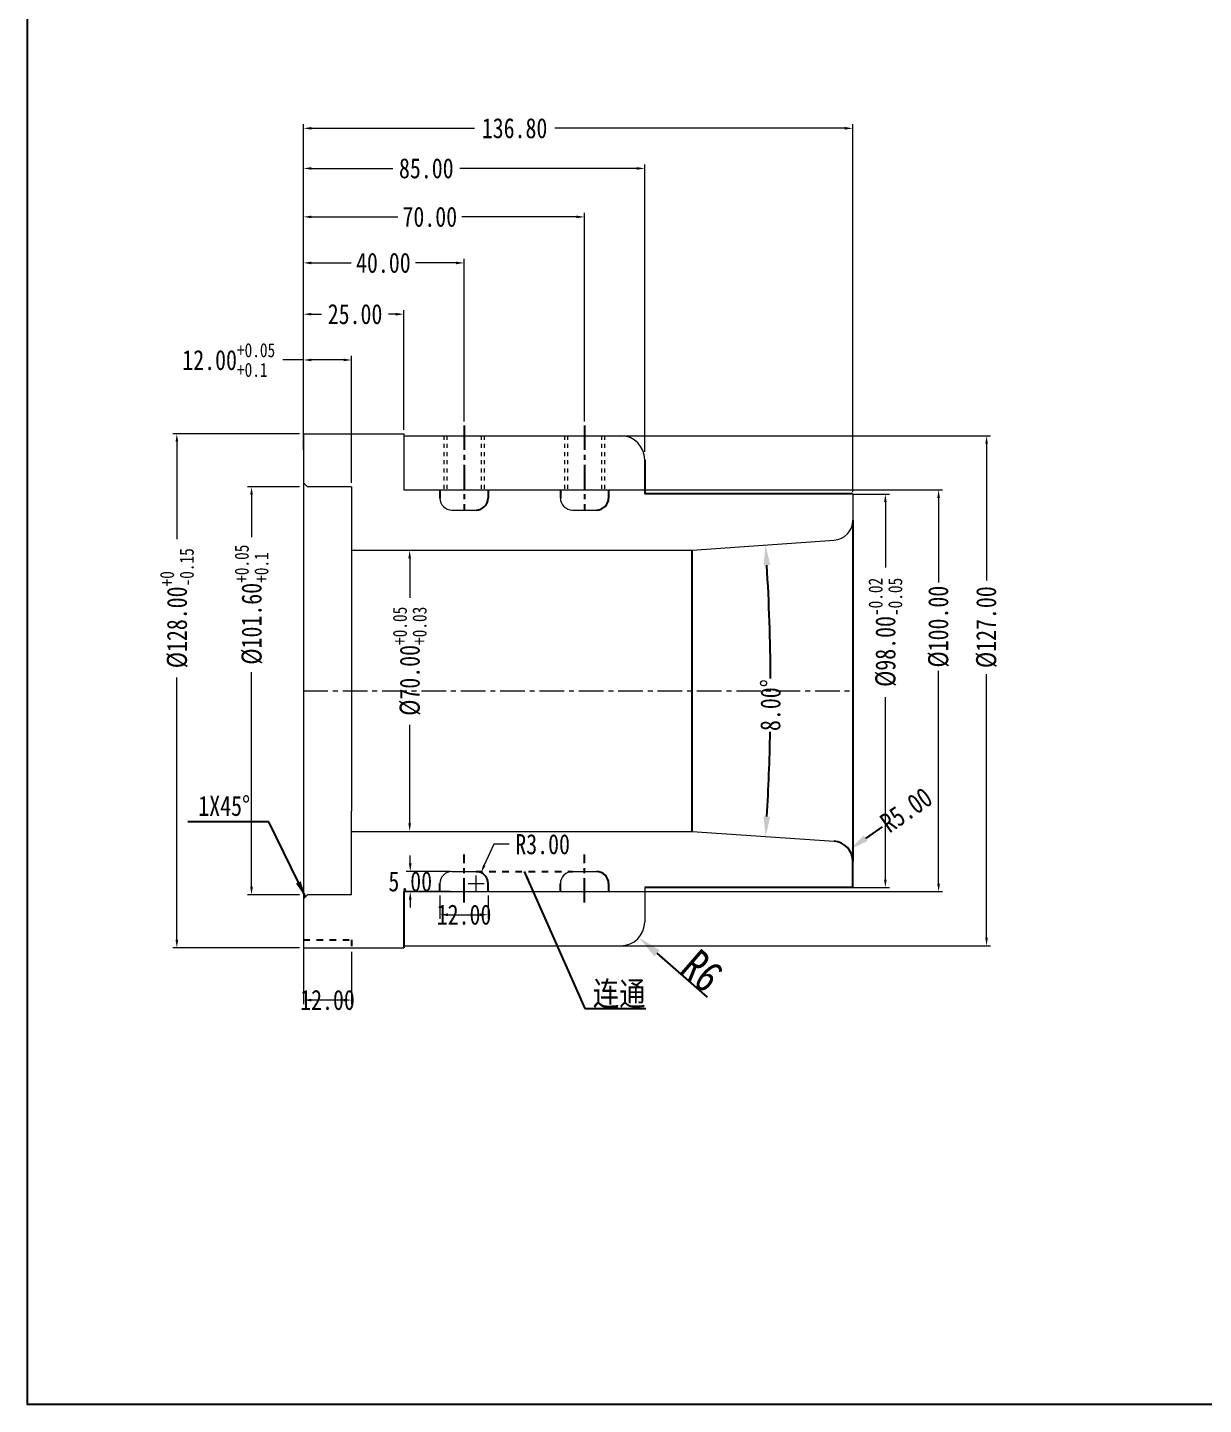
# Model space of a CAD drawing. Header units: millimetres. Extents: x 1572 to 4063, y -10865 to -3081.
# Drawn here: x 2482.5 to 2775.3, y -5493.4 to -5150.6 of the extents above; entities that cross this region are included whole.
import ezdxf

# ---------------------------------------------------------------- set-up
doc = ezdxf.new("R2010")
doc.units = ezdxf.units.MM
doc.header["$LTSCALE"] = 16.335
doc.header["$PDMODE"] = 3
doc.header["$PDSIZE"] = 0.3125
doc.linetypes.add('CENTER', pattern=[0.6, 0.375, -0.075, 0.075, -0.075])
doc.linetypes.add('HIDDEN', pattern=[0.2, 0.1, -0.1])
doc.layers.get('0').update_dxf_attribs({"linetype": 'CONTINUOUS'})
doc.layers.get('Defpoints').update_dxf_attribs({"linetype": 'CONTINUOUS'})
doc.layers.add('DEFAULT_2', color=8, linetype='HIDDEN')
doc.layers.add('dim', color=82, linetype='CONTINUOUS', lineweight=9)
doc.layers.add('screw', color=33, linetype='CONTINUOUS', lineweight=13)
doc.styles.get("Standard").update_dxf_attribs({"font": 'txt', "width": 0.8})
doc.dimstyles.new('ISO-25', dxfattribs={"dimtxt": 8, "dimasz": 6, "dimexe": 0, "dimexo": 0, "dimgap": 0, "dimtad": 1, "dimdsep": 46, "dimtxsty": 'Standard', "dimcen": 0, "dimclrd": 4, "dimclre": 4, "dimclrt": 6, "dimazin": 0, "dimtfac": 1, "dimtofl": 0, "dimtmove": 0, "dimatfit": 3, "dimfxl": 0, "dimarcsym": 0})
doc.dimstyles.get("Standard").update_dxf_attribs({"dimtxt": 0.15625, "dimasz": 0.1875, "dimexe": 0.125, "dimexo": 0.0625, "dimtad": 0, "dimtih": 1, "dimtoh": 1, "dimdsep": 46, "dimtxsty": 'Standard', "dimcen": 0.09, "dimadec": 0, "dimazin": 0, "dimtp": 0.01, "dimtm": 0.01, "dimtfac": 1, "dimtofl": 0, "dimtmove": 0, "dimatfit": 3, "dimfxl": 0, "dimtolj": 1, "dimarcsym": 0})
doc.dimstyles.new('STANDARD$0', dxfattribs={"dimscale": 2, "dimtxt": 3, "dimasz": 3, "dimexe": 1.25, "dimexo": 0.625, "dimgap": 0.5, "dimtad": 0, "dimdsep": 46, "dimlunit": 6, "dimtxsty": 'Standard', "dimblk": 'CLOSEDBLANK', "dimcen": 0, "dimclrt": 2, "dimazin": 2, "dimtfac": 2, "dimtmove": 1, "dimatfit": 3, "dimfxl": 0, "dimtolj": 1, "dimtzin": 0, "dimarcsym": 0})

# ---------------------------------------------------------------- blocks, each defined once
blk = doc.blocks.new('*D609')
at = {"color": 1, "lineweight": 0, "transparency": 16777216}
for p, q in [((2551.21, -5375.71), (2551.21, -5393.72)), ((2563.21, -5380.71), (2563.21, -5393.72))]:
    blk.add_line(p, q, dxfattribs=at)
at = {"color": 0, "lineweight": 0, "transparency": 16777216}
blk.add_line((2561.21, -5392.72), (2553.21, -5392.72), dxfattribs=at)
at = {"color": 0, "transparency": 16777216}
for points in [[(2553.21, -5392.39), (2553.21, -5393.06), (2551.21, -5392.72)], [(2561.21, -5392.39), (2561.21, -5393.06), (2563.21, -5392.72)]]:
    blk.add_solid(points, dxfattribs=at)
at = {"layer": 'Defpoints', "color": 0, "transparency": 16777216}
for p in [(2551.21, -5374.71), (2563.21, -5379.71), (2551.21, -5392.72)]:
    blk.add_point(p, dxfattribs=at)
at = {"color": 0, "lineweight": 0, "transparency": 16777216, "insert": (2557.21, -5392.72), "char_height": 5, "attachment_point": 5}
blk.add_mtext('\\A1;12.00', dxfattribs=at)
blk = doc.blocks.new('*D570')
at = {"color": 1, "lineweight": 0, "transparency": 16777216}
for p, q in [((2550.21, -5264.91), (2537.29, -5264.91)), ((2550.21, -5366.51), (2537.29, -5366.51))]:
    blk.add_line(p, q, dxfattribs=at)
at = {"color": 0, "lineweight": 0, "transparency": 16777216}
for p, q in [((2538.29, -5266.91), (2538.29, -5277.46)), ((2538.29, -5364.51), (2538.29, -5311.06))]:
    blk.add_line(p, q, dxfattribs=at)
at = {"color": 0, "transparency": 16777216}
for points in [[(2537.96, -5266.91), (2538.62, -5266.91), (2538.29, -5264.91)], [(2537.96, -5364.51), (2538.62, -5364.51), (2538.29, -5366.51)]]:
    blk.add_solid(points, dxfattribs=at)
at = {"layer": 'Defpoints', "color": 0, "transparency": 16777216}
for p in [(2551.21, -5264.91), (2538.29, -5366.51), (2551.21, -5366.51)]:
    blk.add_point(p, dxfattribs=at)
at = {"color": 0, "lineweight": 0, "transparency": 16777216, "insert": (2538.29, -5294.26), "char_height": 5, "attachment_point": 5, "rotation": 90}
blk.add_mtext('\\A1;%%C101.60{\\H0.7x;\\S+0.05^ +0.1;}', dxfattribs=at)
blk = doc.blocks.new('*D571')
at = {"color": 0, "lineweight": 0, "transparency": 16777216}
for p, q in [((2551.21, -5233.34), (2546.09, -5233.34)), ((2561.21, -5233.34), (2553.21, -5233.34))]:
    blk.add_line(p, q, dxfattribs=at)
at = {"color": 1, "lineweight": 0, "transparency": 16777216}
for p, q in [((2551.21, -5255.71), (2551.21, -5232.34)), ((2563.21, -5263.91), (2563.21, -5232.34))]:
    blk.add_line(p, q, dxfattribs=at)
at = {"color": 0, "transparency": 16777216}
for points in [[(2553.21, -5233), (2553.21, -5233.67), (2551.21, -5233.34)], [(2561.21, -5233), (2561.21, -5233.67), (2563.21, -5233.34)]]:
    blk.add_solid(points, dxfattribs=at)
at = {"layer": 'Defpoints', "color": 0, "transparency": 16777216}
for p in [(2563.21, -5233.34), (2551.21, -5256.71), (2563.21, -5264.91)]:
    blk.add_point(p, dxfattribs=at)
at = {"color": 0, "lineweight": 0, "transparency": 16777216, "insert": (2532.62, -5233.34), "char_height": 5, "attachment_point": 5}
blk.add_mtext('\\A1;12.00{\\H0.7x;\\S+0.05^ +0.1;}', dxfattribs=at)
blk = doc.blocks.new('*D572')
at = {"color": 1, "lineweight": 0, "transparency": 16777216}
for p, q in [((2551.21, -5255.71), (2551.21, -5196.71)), ((2621.21, -5248.63), (2621.21, -5196.71))]:
    blk.add_line(p, q, dxfattribs=at)
at = {"color": 0, "lineweight": 0, "transparency": 16777216}
for p, q in [((2553.21, -5197.71), (2574.68, -5197.71)), ((2619.21, -5197.71), (2590.68, -5197.71))]:
    blk.add_line(p, q, dxfattribs=at)
at = {"color": 0, "transparency": 16777216}
for points in [[(2553.21, -5197.38), (2553.21, -5198.04), (2551.21, -5197.71)], [(2619.21, -5197.38), (2619.21, -5198.04), (2621.21, -5197.71)]]:
    blk.add_solid(points, dxfattribs=at)
at = {"layer": 'Defpoints', "color": 0, "transparency": 16777216}
for p in [(2621.21, -5197.71), (2621.21, -5249.63), (2551.21, -5256.71)]:
    blk.add_point(p, dxfattribs=at)
at = {"color": 0, "lineweight": 0, "transparency": 16777216, "insert": (2582.68, -5197.71), "char_height": 5, "attachment_point": 5}
blk.add_mtext('\\A1;70.00', dxfattribs=at)
blk = doc.blocks.new('*D573')
at = {"color": 1, "lineweight": 0, "transparency": 16777216}
for p, q in [((2550.21, -5251.71), (2518.7, -5251.71)), ((2550.21, -5379.71), (2518.7, -5379.71))]:
    blk.add_line(p, q, dxfattribs=at)
at = {"color": 0, "lineweight": 0, "transparency": 16777216}
for p, q in [((2519.7, -5253.71), (2519.7, -5277.92)), ((2519.7, -5377.71), (2519.7, -5312.39))]:
    blk.add_line(p, q, dxfattribs=at)
at = {"color": 0, "transparency": 16777216}
for points in [[(2519.37, -5253.71), (2520.03, -5253.71), (2519.7, -5251.71)], [(2519.37, -5377.71), (2520.03, -5377.71), (2519.7, -5379.71)]]:
    blk.add_solid(points, dxfattribs=at)
at = {"layer": 'Defpoints', "color": 0, "transparency": 16777216}
for p in [(2551.21, -5251.71), (2519.7, -5379.71), (2551.21, -5379.71)]:
    blk.add_point(p, dxfattribs=at)
at = {"color": 0, "lineweight": 0, "transparency": 16777216, "insert": (2519.7, -5295.15), "char_height": 5, "attachment_point": 5, "rotation": 90}
blk.add_mtext('\\A1;%%C128.00{\\H0.7x;\\S+0^ -0.15;}', dxfattribs=at)
blk = doc.blocks.new('*D574')
at = {"color": 1, "lineweight": 0, "transparency": 16777216}
for p, q in [((2564.21, -5280.71), (2578.67, -5280.71)), ((2564.21, -5350.71), (2578.67, -5350.71))]:
    blk.add_line(p, q, dxfattribs=at)
at = {"color": 0, "lineweight": 0, "transparency": 16777216}
for p, q in [((2577.67, -5282.71), (2577.67, -5292.56)), ((2577.67, -5348.71), (2577.67, -5324.16))]:
    blk.add_line(p, q, dxfattribs=at)
at = {"color": 0, "transparency": 16777216}
for points in [[(2577.34, -5282.71), (2578, -5282.71), (2577.67, -5280.71)], [(2577.34, -5348.71), (2578, -5348.71), (2577.67, -5350.71)]]:
    blk.add_solid(points, dxfattribs=at)
at = {"layer": 'Defpoints', "color": 0, "transparency": 16777216}
for p in [(2563.21, -5280.71), (2563.21, -5350.71), (2577.67, -5350.71)]:
    blk.add_point(p, dxfattribs=at)
at = {"color": 0, "lineweight": 0, "transparency": 16777216, "insert": (2577.67, -5308.36), "char_height": 5, "attachment_point": 5, "rotation": 90}
blk.add_mtext('\\A1;%%C70.00{\\H0.7x;\\S+0.05^ +0.03;}', dxfattribs=at)
blk = doc.blocks.new('*D575')
at = {"color": 1, "lineweight": 0, "transparency": 16777216}
for p, q in [((2585.21, -5366.71), (2585.21, -5372.48)), ((2597.21, -5366.71), (2597.21, -5372.48))]:
    blk.add_line(p, q, dxfattribs=at)
at = {"color": 0, "lineweight": 0, "transparency": 16777216}
blk.add_line((2587.21, -5371.48), (2595.21, -5371.48), dxfattribs=at)
at = {"color": 0, "transparency": 16777216}
for points in [[(2587.21, -5371.14), (2587.21, -5371.81), (2585.21, -5371.48)], [(2595.21, -5371.14), (2595.21, -5371.81), (2597.21, -5371.48)]]:
    blk.add_solid(points, dxfattribs=at)
at = {"layer": 'Defpoints', "color": 0, "transparency": 16777216}
for p in [(2585.21, -5365.71), (2597.21, -5365.71), (2597.21, -5371.48)]:
    blk.add_point(p, dxfattribs=at)
at = {"color": 0, "lineweight": 0, "transparency": 16777216, "insert": (2591.21, -5371.48), "char_height": 5, "attachment_point": 5}
blk.add_mtext('\\A1;12.00', dxfattribs=at)
blk = doc.blocks.new('*D576')
at = {"color": 0, "lineweight": 0, "transparency": 16777216}
for p, q in [((2598.61, -5353.94), (2596.26, -5359.15)), ((2602.45, -5353.94), (2598.61, -5353.94))]:
    blk.add_line(p, q, dxfattribs=at)
at = {"color": 1, "lineweight": 0, "transparency": 16777216}
for p, q in [((2594.21, -5365.71), (2594.21, -5361.71)), ((2592.21, -5363.71), (2596.21, -5363.71))]:
    blk.add_line(p, q, dxfattribs=at)
at = {"color": 0, "transparency": 16777216}
blk.add_solid([(2595.96, -5359.01), (2596.57, -5359.29), (2595.44, -5360.97)], dxfattribs=at)
at = {"layer": 'Defpoints', "color": 0, "transparency": 16777216}
for p in [(2595.44, -5360.97), (2594.21, -5363.71)]:
    blk.add_point(p, dxfattribs=at)
at = {"color": 0, "lineweight": 0, "transparency": 16777216, "insert": (2610.78, -5353.94), "char_height": 5, "attachment_point": 5}
blk.add_mtext('\\A1;R3.00', dxfattribs=at)
blk = doc.blocks.new('*D610')
at = {"color": 1, "lineweight": 0, "transparency": 16777216}
for p, q in [((2551.21, -5255.71), (2551.21, -5220.94)), ((2576.21, -5250.71), (2576.21, -5220.94))]:
    blk.add_line(p, q, dxfattribs=at)
at = {"color": 0, "lineweight": 0, "transparency": 16777216}
for p, q in [((2553.21, -5221.94), (2555.73, -5221.94)), ((2574.21, -5221.94), (2572.4, -5221.94))]:
    blk.add_line(p, q, dxfattribs=at)
at = {"color": 0, "transparency": 16777216}
for points in [[(2553.21, -5221.6), (2553.21, -5222.27), (2551.21, -5221.94)], [(2574.21, -5221.6), (2574.21, -5222.27), (2576.21, -5221.94)]]:
    blk.add_solid(points, dxfattribs=at)
at = {"layer": 'Defpoints', "color": 0, "transparency": 16777216}
for p in [(2551.21, -5221.94), (2576.21, -5251.71), (2551.21, -5256.71)]:
    blk.add_point(p, dxfattribs=at)
at = {"color": 0, "lineweight": 0, "transparency": 16777216, "insert": (2564.07, -5221.94), "char_height": 5, "attachment_point": 5}
blk.add_mtext('\\A1;25.00', dxfattribs=at)
blk = doc.blocks.new('*D611')
at = {"color": 1, "lineweight": 0, "transparency": 16777216}
for p, q in [((2551.21, -5240.02), (2551.21, -5208.17)), ((2591.21, -5248.63), (2591.21, -5208.17))]:
    blk.add_line(p, q, dxfattribs=at)
at = {"color": 0, "lineweight": 0, "transparency": 16777216}
for p, q in [((2553.21, -5209.17), (2563.12, -5209.17)), ((2589.21, -5209.17), (2579.12, -5209.17))]:
    blk.add_line(p, q, dxfattribs=at)
at = {"color": 0, "transparency": 16777216}
for points in [[(2553.21, -5208.84), (2553.21, -5209.51), (2551.21, -5209.17)], [(2589.21, -5208.84), (2589.21, -5209.51), (2591.21, -5209.17)]]:
    blk.add_solid(points, dxfattribs=at)
at = {"layer": 'Defpoints', "color": 0, "transparency": 16777216}
for p in [(2551.21, -5209.17), (2551.21, -5241.02), (2591.21, -5249.63)]:
    blk.add_point(p, dxfattribs=at)
at = {"color": 0, "lineweight": 0, "transparency": 16777216, "insert": (2571.12, -5209.17), "char_height": 5, "attachment_point": 5}
blk.add_mtext('\\A1;40.00', dxfattribs=at)
blk = doc.blocks.new('*D577')
at = {"color": 1, "lineweight": 0, "transparency": 16777216}
for p, q in [((2627.21, -5252.21), (2722.32, -5252.21)), ((2627.21, -5379.21), (2722.32, -5379.21))]:
    blk.add_line(p, q, dxfattribs=at)
at = {"color": 0, "lineweight": 0, "transparency": 16777216}
for p, q in [((2721.32, -5254.21), (2721.32, -5288.21)), ((2721.32, -5377.21), (2721.32, -5311.54))]:
    blk.add_line(p, q, dxfattribs=at)
at = {"color": 0, "transparency": 16777216}
for points in [[(2720.99, -5254.21), (2721.65, -5254.21), (2721.32, -5252.21)], [(2720.99, -5377.21), (2721.65, -5377.21), (2721.32, -5379.21)]]:
    blk.add_solid(points, dxfattribs=at)
at = {"layer": 'Defpoints', "color": 0, "transparency": 16777216}
for p in [(2626.21, -5252.21), (2626.21, -5379.21), (2721.32, -5379.21)]:
    blk.add_point(p, dxfattribs=at)
at = {"color": 0, "lineweight": 0, "transparency": 16777216, "insert": (2721.32, -5299.87), "char_height": 5, "attachment_point": 5, "rotation": 90}
blk.add_mtext('\\A1;%%c127.00', dxfattribs=at)
blk = doc.blocks.new('*D578')
at = {"color": 0, "lineweight": 0, "transparency": 16777216}
for p, q in [((2577.81, -5358.71), (2577.81, -5356.71)), ((2577.81, -5367.71), (2577.81, -5369.71))]:
    blk.add_line(p, q, dxfattribs=at)
at = {"color": 1, "lineweight": 0, "transparency": 16777216}
for p, q in [((2587.78, -5360.71), (2576.81, -5360.71)), ((2587.78, -5365.71), (2576.81, -5365.71))]:
    blk.add_line(p, q, dxfattribs=at)
at = {"color": 0, "transparency": 16777216}
for points in [[(2577.48, -5358.71), (2578.14, -5358.71), (2577.81, -5360.71)], [(2577.48, -5367.71), (2578.14, -5367.71), (2577.81, -5365.71)]]:
    blk.add_solid(points, dxfattribs=at)
at = {"layer": 'Defpoints', "color": 0, "transparency": 16777216}
for p in [(2588.78, -5360.71), (2577.81, -5365.71), (2588.78, -5365.71)]:
    blk.add_point(p, dxfattribs=at)
at = {"color": 0, "lineweight": 0, "transparency": 16777216, "insert": (2577.81, -5363.21), "char_height": 5, "attachment_point": 5}
blk.add_mtext('\\A1;5.00', dxfattribs=at)
blk = doc.blocks.new('*D579')
at = {"color": 1, "lineweight": 0, "transparency": 16777216}
for p, q in [((2688.12, -5266.71), (2697.12, -5266.71)), ((2673.34, -5364.71), (2697.12, -5364.71))]:
    blk.add_line(p, q, dxfattribs=at)
at = {"color": 0, "lineweight": 0, "transparency": 16777216}
for p, q in [((2696.12, -5268.71), (2696.12, -5285.03)), ((2696.12, -5362.71), (2696.12, -5317.3))]:
    blk.add_line(p, q, dxfattribs=at)
at = {"color": 0, "transparency": 16777216}
for points in [[(2695.79, -5268.71), (2696.45, -5268.71), (2696.12, -5266.71)], [(2695.79, -5362.71), (2696.45, -5362.71), (2696.12, -5364.71)]]:
    blk.add_solid(points, dxfattribs=at)
at = {"layer": 'Defpoints', "color": 0, "transparency": 16777216}
for p in [(2687.12, -5266.71), (2672.34, -5364.71), (2696.12, -5364.71)]:
    blk.add_point(p, dxfattribs=at)
at = {"color": 0, "lineweight": 0, "transparency": 16777216, "insert": (2696.12, -5301.16), "char_height": 5, "attachment_point": 5, "rotation": 90}
blk.add_mtext('\\A1;%%C98.00{\\H0.7x;\\S-0.02^ -0.05;}', dxfattribs=at)
blk = doc.blocks.new('*D580')
at = {"color": 1, "lineweight": 0, "transparency": 16777216}
for p, q in [((2551.21, -5255.71), (2551.21, -5174.65)), ((2688.01, -5266.21), (2688.01, -5174.65))]:
    blk.add_line(p, q, dxfattribs=at)
at = {"color": 0, "lineweight": 0, "transparency": 16777216}
for p, q in [((2553.21, -5175.65), (2593.79, -5175.65)), ((2686.01, -5175.65), (2613.79, -5175.65))]:
    blk.add_line(p, q, dxfattribs=at)
at = {"color": 0, "transparency": 16777216}
for points in [[(2553.21, -5175.32), (2553.21, -5175.98), (2551.21, -5175.65)], [(2686.01, -5175.32), (2686.01, -5175.98), (2688.01, -5175.65)]]:
    blk.add_solid(points, dxfattribs=at)
at = {"layer": 'Defpoints', "color": 0, "transparency": 16777216}
for p in [(2688.01, -5175.65), (2551.21, -5256.71), (2688.01, -5267.21)]:
    blk.add_point(p, dxfattribs=at)
at = {"color": 0, "lineweight": 0, "transparency": 16777216, "insert": (2603.79, -5175.65), "char_height": 5, "attachment_point": 5}
blk.add_mtext('\\A1;136.80', dxfattribs=at)
blk = doc.blocks.new('*D581')
at = {"color": 1, "lineweight": 0, "transparency": 16777216}
for p, q in [((2632.21, -5265.71), (2710.38, -5265.71)), ((2632.21, -5365.71), (2710.38, -5365.71))]:
    blk.add_line(p, q, dxfattribs=at)
at = {"color": 0, "lineweight": 0, "transparency": 16777216}
for p, q in [((2709.38, -5267.71), (2709.38, -5288.74)), ((2709.38, -5363.71), (2709.38, -5310.74))]:
    blk.add_line(p, q, dxfattribs=at)
at = {"color": 0, "transparency": 16777216}
for points in [[(2709.05, -5267.71), (2709.71, -5267.71), (2709.38, -5265.71)], [(2709.05, -5363.71), (2709.71, -5363.71), (2709.38, -5365.71)]]:
    blk.add_solid(points, dxfattribs=at)
at = {"layer": 'Defpoints', "color": 0, "transparency": 16777216}
for p in [(2631.21, -5265.71), (2631.21, -5365.71), (2709.38, -5365.71)]:
    blk.add_point(p, dxfattribs=at)
at = {"color": 0, "lineweight": 0, "transparency": 16777216, "insert": (2709.38, -5299.74), "char_height": 5, "attachment_point": 5, "rotation": 90}
blk.add_mtext('\\A1;%%c100.00', dxfattribs=at)
blk = doc.blocks.new('*D582')
at = {"color": 1, "lineweight": 0, "transparency": 16777216}
for p, q in [((2551.21, -5193.55), (2551.21, -5184.64)), ((2636.21, -5256.21), (2636.21, -5184.64))]:
    blk.add_line(p, q, dxfattribs=at)
at = {"color": 0, "lineweight": 0, "transparency": 16777216}
for p, q in [((2553.21, -5185.64), (2573.48, -5185.64)), ((2634.21, -5185.64), (2590.15, -5185.64))]:
    blk.add_line(p, q, dxfattribs=at)
at = {"color": 0, "transparency": 16777216}
for points in [[(2553.21, -5185.31), (2553.21, -5185.97), (2551.21, -5185.64)], [(2634.21, -5185.31), (2634.21, -5185.97), (2636.21, -5185.64)]]:
    blk.add_solid(points, dxfattribs=at)
at = {"layer": 'Defpoints', "color": 0, "transparency": 16777216}
for p in [(2551.21, -5185.64), (2551.21, -5194.55), (2636.21, -5257.21)]:
    blk.add_point(p, dxfattribs=at)
at = {"color": 0, "lineweight": 0, "transparency": 16777216, "insert": (2581.81, -5185.64), "char_height": 5, "attachment_point": 5}
blk.add_mtext('\\A1;85.00', dxfattribs=at)
blk = doc.blocks.new('*D612')
at = {"color": 4, "lineweight": -2, "transparency": 16777216}
for start, end in [(0.3409, 3.4492), (356.5508, 358.8719)]:
    blk.add_arc((2147.48, -5315.71), 520.07, start, end, dxfattribs=at)
at = {"color": 4, "transparency": 16777216}
for points in [[(2665.78, -5284.47), (2667.45, -5284.36), (2666.29, -5279.43)], [(2667.45, -5347.05), (2665.78, -5346.94), (2666.29, -5351.99)]]:
    blk.add_solid(points, dxfattribs=at)
at = {"layer": 'Defpoints', "color": 0, "transparency": 16777216}
for p in [(2683.35, -5278.24), (2648.01, -5280.71), (2667.42, -5303.61), (2648.01, -5350.71), (2683.35, -5353.18)]:
    blk.add_point(p, dxfattribs=at)
at = {"color": 6, "transparency": 16777216, "insert": (2667.54, -5319.28), "char_height": 5, "attachment_point": 5, "rotation": 89.6064}
blk.add_mtext('\\A1;8.00\\M+5A1E3', dxfattribs=at)
blk = doc.blocks.new('*D613')
at = {"color": 4, "lineweight": -2, "transparency": 16777216}
blk.add_line((2695.31, -5349.59), (2691.21, -5352.45), dxfattribs=at)
at = {"color": 4, "transparency": 16777216}
blk.add_solid([(2690.73, -5351.76), (2691.69, -5353.13), (2687.11, -5355.31)], dxfattribs=at)
at = {"layer": 'Defpoints', "color": 0, "transparency": 16777216}
for p in [(2687.11, -5355.31), (2683.01, -5358.17)]:
    blk.add_point(p, dxfattribs=at)
at = {"color": 6, "transparency": 16777216, "insert": (2701.33, -5345.4), "char_height": 5, "attachment_point": 5, "rotation": 34.878}
blk.add_mtext('\\A1;R5.00', dxfattribs=at)
blk = doc.blocks.new('*D584')
at = {"color": 4, "lineweight": -2, "transparency": 16777216}
blk.add_line((2651.86, -5391.99), (2639.27, -5381.07), dxfattribs=at)
at = {"color": 4, "transparency": 16777216}
blk.add_solid([(2639.93, -5380.31), (2638.62, -5381.83), (2634.74, -5377.14)], dxfattribs=at)
at = {"layer": 'Defpoints', "color": 0, "transparency": 16777216}
for p in [(2630.21, -5373.21), (2634.74, -5377.14)]:
    blk.add_point(p, dxfattribs=at)
at = {"color": 6, "transparency": 16777216, "insert": (2650.45, -5385.47), "char_height": 8, "attachment_point": 5, "rotation": 319.0624}
blk.add_mtext('R6', dxfattribs=at)

msp = doc.modelspace()

# ---------------------------------------------------------------- linework, layer by layer
at = {"lineweight": 0}
for p, q in [((2551.205, -5251.707), (2576.205, -5251.707)), ((2551.205, -5251.707), (2551.205, -5263.907)), ((2576.205, -5251.707), (2576.205, -5265.707)), ((2576.205, -5252.207), (2630.205, -5252.207)), ((2551.205, -5263.907), (2552.205, -5264.907)), ((2551.205, -5263.907), (2551.205, -5379.707)), ((2563.205, -5264.907), (2552.205, -5264.907)), ((2563.205, -5264.907), (2563.205, -5285.707)), ((2576.205, -5265.707), (2636.205, -5265.707)), ((2688.005, -5266.707), (2688.005, -5273.248)), ((2588.205, -5270.707), (2594.205, -5270.707)), ((2618.205, -5270.707), (2624.205, -5270.707)), ((2648.005, -5280.707), (2683.354, -5278.235)), ((2563.205, -5280.707), (2648.005, -5280.707)), ((2563.205, -5285.707), (2563.205, -5345.707)), ((2563.205, -5366.507), (2563.205, -5345.707)), ((2563.205, -5350.707), (2648.005, -5350.707)), ((2648.005, -5350.707), (2683.354, -5353.179)), ((2588.205, -5360.707), (2594.205, -5360.707)), ((2618.205, -5360.707), (2624.205, -5360.707)), ((2576.205, -5365.707), (2636.205, -5365.707)), ((2636.205, -5364.707), (2636.205, -5373.207)), ((2552.205, -5366.507), (2551.205, -5367.507)), ((2551.205, -5367.507), (2551.205, -5374.707)), ((2563.205, -5366.507), (2552.205, -5366.507)), ((2576.205, -5379.207), (2630.205, -5379.207)), ((2551.205, -5379.707), (2576.205, -5379.707))]:
    msp.add_line(p, q, dxfattribs=at)
at = {"color": 1, "linetype": 'CENTER'}
for p, q in [((2591.205, -5249.626), (2591.205, -5270.707)), ((2621.205, -5249.626), (2621.205, -5270.707)), ((2591.205, -5368.453), (2591.205, -5356.476)), ((2621.205, -5368.453), (2621.205, -5356.476))]:
    msp.add_line(p, q, dxfattribs=at)
for p, q in [((2636.205, -5258.207), (2636.205, -5266.707)), ((2585.205, -5265.707), (2585.205, -5267.707)), ((2597.205, -5265.707), (2597.205, -5267.707)), ((2615.205, -5265.707), (2615.205, -5267.707)), ((2627.205, -5265.707), (2627.205, -5267.707)), ((2688.005, -5266.707), (2636.205, -5266.707)), ((2688.005, -5273.248), (2688.005, -5358.167)), ((2648.005, -5350.707), (2648.005, -5280.707)), ((2576.205, -5365.707), (2576.205, -5379.707)), ((2585.205, -5365.707), (2585.205, -5363.707)), ((2597.205, -5365.707), (2597.205, -5363.707)), ((2615.205, -5365.707), (2615.205, -5363.707)), ((2627.205, -5363.707), (2627.205, -5365.707)), ((2688.005, -5364.707), (2636.205, -5364.707))]:
    msp.add_line(p, q)
at = {"color": 1, "linetype": 'CENTER', "lineweight": 0}
msp.add_line((2551.205, -5315.707), (2688.005, -5315.707), dxfattribs=at)
at = {"ltscale": 0.5}
msp.add_line((2688.005, -5364.707), (2688.005, -5358.167), dxfattribs=at)
msp.add_lwpolyline([(2482.515, -4807.703), (3364.204, -4807.703), (3364.204, -5493.416), (2482.515, -5493.416)], close=True, dxfattribs=at)
at = {"lineweight": 0}
for centre, radius, start, end in [((2630.205, -5258.207), 6, 0, 90), ((2588.205, -5267.707), 3, 180, 270), ((2618.205, -5267.707), 3, 180, 270), ((2683.005, -5273.248), 5, 274, 0), ((2588.205, -5363.707), 3, 90, 180), ((2618.205, -5363.707), 3, 90, 180), ((2630.205, -5373.207), 6, 270, 0)]:
    msp.add_arc(centre, radius, start, end, dxfattribs=at)
for centre, start, end in [((2594.205, -5267.707), 270, 0), ((2624.205, -5267.707), 270, 0), ((2594.205, -5363.707), 0, 90), ((2624.205, -5363.707), 0, 90)]:
    msp.add_arc(centre, 3, start, end)
at = {"ltscale": 0.5}
msp.add_arc((2683.005, -5358.167), 5, 0, 86, dxfattribs=at)
at = {"layer": 'DEFAULT_2', "color": 8, "linetype": 'HIDDEN'}
for p, q in [((2594.205, -5360.707), (2618.205, -5360.707)), ((2551.205, -5377.707), (2563.205, -5377.707)), ((2563.205, -5377.707), (2563.205, -5379.707))]:
    msp.add_line(p, q, dxfattribs=at)
at = {"layer": 'screw', "color": 92, "linetype": 'HIDDEN', "ltscale": 0.621977}
for p, q in [((2586.205, -5252.207), (2586.205, -5265.707)), ((2596.205, -5252.207), (2596.205, -5265.707)), ((2616.205, -5252.207), (2616.205, -5265.707)), ((2626.205, -5252.207), (2626.205, -5265.707))]:
    msp.add_line(p, q, dxfattribs=at)
at = {"layer": 'screw', "linetype": 'HIDDEN', "ltscale": 0.621977}
for p, q in [((2586.955, -5252.207), (2586.955, -5265.707)), ((2595.455, -5252.207), (2595.455, -5265.707)), ((2616.955, -5252.207), (2616.955, -5265.707)), ((2625.455, -5252.207), (2625.455, -5265.707))]:
    msp.add_line(p, q, dxfattribs=at)

# ---------------------------------------------------------------- texts
at = {"insert": (2525.037, -5341.865), "char_height": 5, "width": 18.00079, "attachment_point": 1}
msp.add_mtext('{\\fSimSun|b0|i0|c134|p2;1X45%%D}', dxfattribs=at)
at = {"layer": 'dim', "color": 6, "insert": (2623.276, -5394.809), "char_height": 6, "attachment_point": 7}
msp.add_mtext('{\\fSimSun|b0|i0|c134|p2;连通}', dxfattribs=at)

# ---------------------------------------------------------------- dimensions: what is measured, and where the dimension line sits
at = {"lineweight": 0}
for base, p1, p2, dimstyle, override, picture, middle in [((2688.005, -5175.649), (2551.205, -5256.707), (2688.005, -5267.206), 'Standard', {"dimtxt": 5, "dimasz": 2, "dimexe": 1, "dimexo": 1, "dimgap": 1, "dimzin": 0, "dimdsep": 0, "dimcen": 2, "dimclre": 1, "dimtol": 0, "dimtp": 0, "dimtm": 0, "dimtzin": 0, "dimlwd": 0, "dimlwe": 0}, '*D580', (2603.793, -5175.649)), ((2551.205, -5185.639), (2636.205, -5257.207), (2551.205, -5194.545), 'STANDARD$0', {"dimscale": 1, "dimtxt": 5, "dimasz": 2, "dimexe": 1, "dimexo": 1, "dimgap": 1, "dimtih": 1, "dimtoh": 1, "dimzin": 0, "dimdsep": 0, "dimlunit": 2, "dimcen": 2, "dimclre": 1, "dimclrt": 0, "dimadec": 0, "dimazin": 0, "dimtfac": 1, "dimtofl": 0, "dimtmove": 0, "dimlwd": 0, "dimlwe": 0}, '*D582', (2581.815, -5185.639)), ((2621.205, -5197.711), (2551.205, -5256.707), (2621.205, -5249.626), 'Standard', {"dimtxt": 5, "dimasz": 2, "dimexe": 1, "dimexo": 1, "dimgap": 1, "dimzin": 0, "dimdsep": 0, "dimcen": 2, "dimclre": 1, "dimtol": 0, "dimtp": 0, "dimtm": 0, "dimtzin": 0, "dimlwd": 0, "dimlwe": 0}, '*D572', (2582.679, -5197.711)), ((2551.205, -5209.174), (2591.205, -5249.626), (2551.205, -5241.022), 'Standard', {"dimtxt": 5, "dimasz": 2, "dimexe": 1, "dimexo": 1, "dimgap": 1, "dimzin": 0, "dimdsep": 0, "dimcen": 2, "dimclre": 1, "dimtol": 0, "dimtp": 0, "dimtm": 0, "dimtzin": 0, "dimlwd": 0, "dimlwe": 0}, '*D611', (2571.119, -5209.174)), ((2551.205, -5221.936), (2576.205, -5251.707), (2551.205, -5256.707), 'Standard', {"dimtxt": 5, "dimasz": 2, "dimexe": 1, "dimexo": 1, "dimgap": 1, "dimzin": 0, "dimdsep": 0, "dimcen": 2, "dimclre": 1, "dimtol": 0, "dimtp": 0, "dimtm": 0, "dimtzin": 0, "dimlwd": 0, "dimlwe": 0}, '*D610', (2564.066, -5221.936)), ((2597.205, -5371.476), (2585.205, -5365.707), (2597.205, -5365.707), 'Standard', {"dimtxt": 5, "dimasz": 2, "dimexe": 1, "dimexo": 1, "dimgap": 1, "dimzin": 0, "dimdsep": 0, "dimcen": 2, "dimclre": 1, "dimtol": 0, "dimtp": 0, "dimtm": 0, "dimtzin": 0, "dimlwd": 0, "dimlwe": 0}, '*D575', (2591.205, -5371.476)), ((2551.205, -5392.722), (2563.205, -5379.707), (2551.205, -5374.707), 'STANDARD$0', {"dimscale": 1, "dimtxt": 5, "dimasz": 2, "dimexe": 1, "dimexo": 1, "dimgap": 1, "dimzin": 0, "dimdsep": 0, "dimlunit": 2, "dimcen": 2, "dimclre": 1, "dimclrt": 0, "dimadec": 0, "dimazin": 0, "dimtfac": 1, "dimtofl": 0, "dimtmove": 0, "dimlwd": 0, "dimlwe": 0}, '*D609', (2557.205, -5392.722))]:
    dim = msp.add_linear_dim(base=base, p1=p1, p2=p2, dimstyle=dimstyle, override=override, dxfattribs=at)
    dim.commit()
    dim.dimension.update_dxf_attribs({"geometry": picture, "text_midpoint": middle, "dimtype": 160})
dim = msp.add_linear_dim(base=(2563.205, -5233.336), p1=(2551.205, -5256.707), p2=(2563.205, -5264.907), text='<>{\\H0.7x;\\S+0.05^ +0.1;}', dimstyle='Standard', override={"dimtxt": 5, "dimasz": 2, "dimexe": 1, "dimexo": 1, "dimgap": 1, "dimzin": 0, "dimdsep": 0, "dimcen": 2, "dimclre": 1, "dimtol": 0, "dimtp": 0, "dimtm": 0, "dimtzin": 0, "dimlwd": 0, "dimlwe": 0}, dxfattribs=at)
dim.commit()
dim.dimension.update_dxf_attribs({"geometry": '*D571', "text_midpoint": (2532.622, -5233.336), "dimtype": 160})
for base, p1, p2, text, dimstyle, override, picture, middle in [((2519.699, -5379.707), (2551.205, -5251.707), (2551.205, -5379.707), '%%C<>{\\H0.7x;\\S+0^ -0.15;}', 'STANDARD$0', {"dimscale": 1, "dimtxt": 5, "dimasz": 2, "dimexe": 1, "dimexo": 1, "dimgap": 1, "dimzin": 0, "dimdsep": 0, "dimlunit": 2, "dimcen": 2, "dimclre": 1, "dimclrt": 0, "dimadec": 0, "dimazin": 0, "dimtfac": 1, "dimtofl": 0, "dimtmove": 0, "dimlwd": 0, "dimlwe": 0}, '*D573', (2519.699, -5295.155)), ((2721.321, -5379.207), (2626.205, -5252.207), (2626.205, -5379.207), '%%c<>', 'Standard', {"dimtxt": 5, "dimasz": 2, "dimexe": 1, "dimexo": 1, "dimgap": 1, "dimtih": 0, "dimtoh": 0, "dimzin": 0, "dimdsep": 0, "dimcen": 2, "dimclre": 1, "dimtol": 0, "dimlim": 0, "dimtp": 0, "dimtm": 0, "dimtzin": 0, "dimlwd": 0, "dimlwe": 0}, '*D577', (2721.321, -5299.872)), ((2538.291, -5366.507), (2551.205, -5264.907), (2551.205, -5366.507), '%%C<>{\\H0.7x;\\S+0.05^ +0.1;}', 'STANDARD$0', {"dimscale": 1, "dimtxt": 5, "dimasz": 2, "dimexe": 1, "dimexo": 1, "dimgap": 1, "dimzin": 0, "dimdsep": 0, "dimlunit": 2, "dimcen": 2, "dimclre": 1, "dimclrt": 0, "dimadec": 0, "dimazin": 0, "dimtfac": 1, "dimtofl": 0, "dimtmove": 0, "dimlwd": 0, "dimlwe": 0}, '*D570', (2538.291, -5294.26)), ((2709.381, -5365.707), (2631.205, -5265.707), (2631.205, -5365.707), '%%c<>', 'STANDARD$0', {"dimscale": 1, "dimtxt": 5, "dimasz": 2, "dimexe": 1, "dimexo": 1, "dimgap": 1, "dimzin": 0, "dimdsep": 0, "dimlunit": 2, "dimcen": 2, "dimclre": 1, "dimclrt": 0, "dimadec": 0, "dimazin": 0, "dimtfac": 1, "dimtofl": 0, "dimtmove": 0, "dimlwd": 0, "dimlwe": 0}, '*D581', (2709.381, -5299.736)), ((2696.119, -5364.707), (2687.115, -5266.707), (2672.337, -5364.707), '%%C<>{\\H0.7x;\\S-0.02^ -0.05;}', 'STANDARD$0', {"dimscale": 1, "dimtxt": 5, "dimasz": 2, "dimexe": 1, "dimexo": 1, "dimgap": 1, "dimzin": 0, "dimdsep": 0, "dimlunit": 2, "dimcen": 2, "dimclre": 1, "dimclrt": 0, "dimadec": 0, "dimazin": 0, "dimtfac": 1, "dimtofl": 0, "dimtmove": 0, "dimlwd": 0, "dimlwe": 0}, '*D579', (2696.119, -5301.164)), ((2577.671, -5350.707), (2563.205, -5280.707), (2563.205, -5350.707), '%%C<>{\\H0.7x;\\S+0.05^ +0.03;}', 'STANDARD$0', {"dimscale": 1, "dimtxt": 5, "dimasz": 2, "dimexe": 1, "dimexo": 1, "dimgap": 1, "dimzin": 0, "dimdsep": 0, "dimlunit": 2, "dimcen": 2, "dimclre": 1, "dimclrt": 0, "dimadec": 0, "dimazin": 0, "dimtfac": 1, "dimtofl": 0, "dimtmove": 0, "dimlwd": 0, "dimlwe": 0}, '*D574', (2577.671, -5308.361))]:
    dim = msp.add_linear_dim(base=base, p1=p1, p2=p2, angle=90, text=text, dimstyle=dimstyle, override=override, dxfattribs=at)
    dim.commit()
    dim.dimension.update_dxf_attribs({"geometry": picture, "text_midpoint": middle, "dimtype": 160})
dim = msp.add_angular_dim_2l(base=(2667.416, -5303.606), line1=((2648.005, -5350.707), (2683.354, -5353.179)), line2=((2648.005, -5280.707), (2683.354, -5278.235)), dimstyle='Standard', override={"dimtxt": 5, "dimasz": 5, "dimexe": 0, "dimexo": 0, "dimgap": 0, "dimtih": 0, "dimtoh": 0, "dimzin": 0, "dimcen": 0, "dimclrd": 4, "dimclre": 4, "dimclrt": 6, "dimadec": 2, "dimtp": 0, "dimtm": 0, "dimtzin": 0})
dim.commit()
dim.dimension.update_dxf_attribs({"geometry": '*D612', "text_midpoint": (2667.544, -5319.28), "dimtype": 162})
for center, mpoint, dimstyle, override, picture, middle in [((2683.005, -5358.167), (2687.107, -5355.308), 'Standard', {"dimtxt": 5, "dimasz": 5, "dimexe": 0, "dimexo": 0, "dimgap": 0, "dimtih": 0, "dimtoh": 0, "dimzin": 0, "dimcen": 0, "dimclrd": 4, "dimclre": 4, "dimclrt": 6, "dimadec": 2, "dimtp": 0, "dimtm": 0, "dimtzin": 0}, '*D613', (2701.327, -5345.396)), ((2630.205, -5373.207), (2634.738, -5377.139), 'ISO-25', {"dimfxl": 1.25}, '*D584', (2650.453, -5385.474))]:
    dim = msp.add_radius_dim(center=center, mpoint=mpoint, dimstyle=dimstyle, override=override)
    dim.commit()
    dim.dimension.update_dxf_attribs({"geometry": picture, "text_midpoint": middle})
dim = msp.add_radius_dim(center=(2594.205, -5363.707), mpoint=(2595.439, -5360.973), dimstyle='Standard', override={"dimtxt": 5, "dimasz": 2, "dimexe": 1, "dimexo": 1, "dimgap": 1, "dimzin": 0, "dimdsep": 0, "dimcen": 2, "dimclre": 1, "dimtol": 0, "dimtp": 0, "dimtm": 0, "dimtzin": 0, "dimlwd": 0, "dimlwe": 0}, dxfattribs=at)
dim.commit()
dim.dimension.update_dxf_attribs({"geometry": '*D576', "text_midpoint": (2610.779, -5353.937), "dimtype": 164})
dim = msp.add_linear_dim(base=(2577.809, -5365.707), p1=(2588.778, -5360.707), p2=(2588.778, -5365.707), angle=90, dimstyle='Standard', override={"dimtxt": 5, "dimasz": 2, "dimexe": 1, "dimexo": 1, "dimgap": 1, "dimzin": 0, "dimdsep": 0, "dimcen": 2, "dimclre": 1, "dimtol": 0, "dimtp": 0, "dimtm": 0, "dimtzin": 0, "dimlwd": 0, "dimlwe": 0}, dxfattribs=at)
dim.commit()
dim.dimension.update_dxf_attribs({"geometry": '*D578', "text_midpoint": (2577.809, -5363.207), "dimtype": 160})

# ---------------------------------------------------------------- leaders
msp.add_leader([(2551.705, -5367.007), (2542.571, -5348.361), (2522.449, -5348.361)], dimstyle='ISO-25', override={"dimtxt": 4.5, "dimasz": 4, "dimexe": 0, "dimexo": 0, "dimgap": 0, "dimtad": 0, "dimdsep": 46, "dimclrd": 256, "dimclre": 3, "dimclrt": 6, "dimtofl": 0})
at = {"layer": 'dim', "annotation_type": 0, "has_hookline": 1, "hookline_direction": 0, "text_width": 13.166}
msp.add_leader([(2606.205, -5360.707), (2621.276, -5394.809), (2623.276, -5394.809)], dimstyle='ISO-25', override={"dimtxt": 2.5, "dimasz": 2, "dimfxl": 1.25}, dxfattribs=at)

doc.saveas('drawing.dxf')
